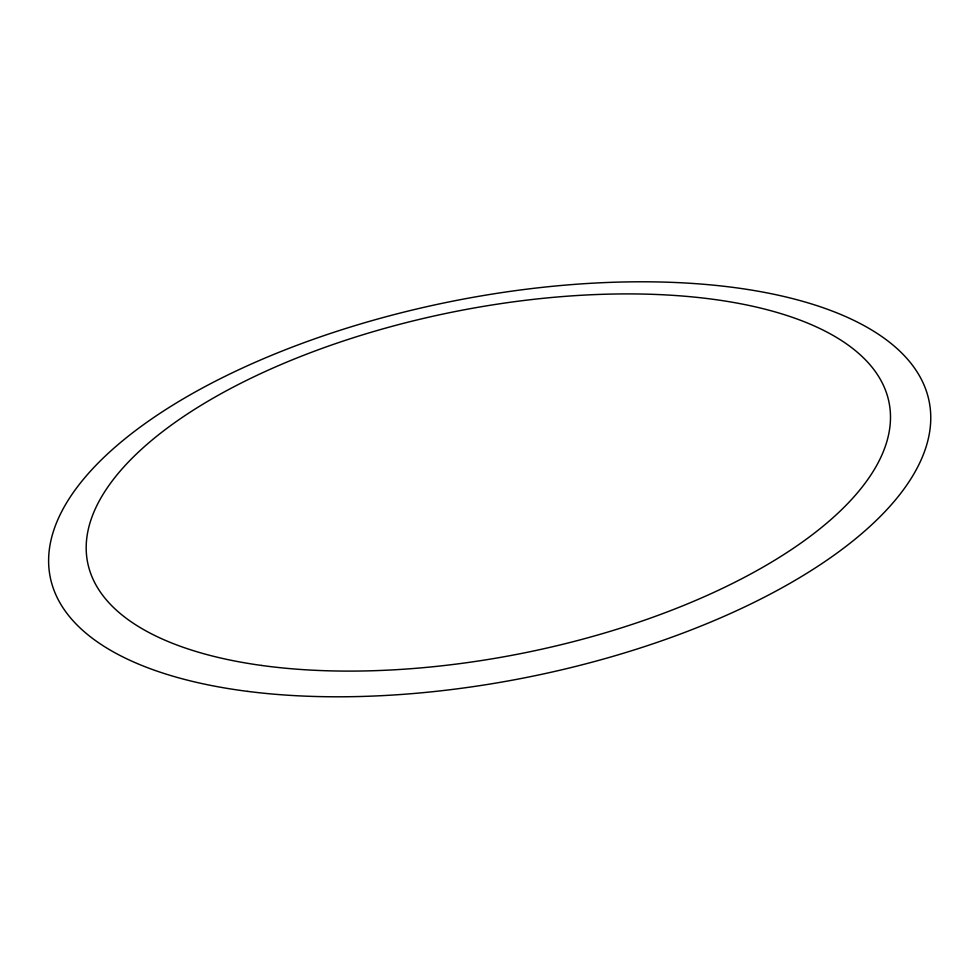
<?xml version="1.0" encoding="UTF-8"?>
<svg xmlns="http://www.w3.org/2000/svg" width="979" height="979" viewBox="0 0 979 979"><rect width="100%" height="100%" fill="white"/><g stroke="black" fill="none" stroke-linecap="round" stroke-linejoin="round"><path stroke-width="1.47" d="M247.797 691.394A448.162 191.725 -11.3 0 0 930.05 428.998A448.162 191.725 -11.3 0 0 291.204 347.496A448.162 191.725 -11.3 0 0 247.797 691.394M261.417 665.426A408.635 174.14 -11.3 0 0 889.336 430.809A408.635 174.14 -11.3 0 0 314.222 351.277A408.635 174.14 -11.3 0 0 261.417 665.426"/></g></svg>
